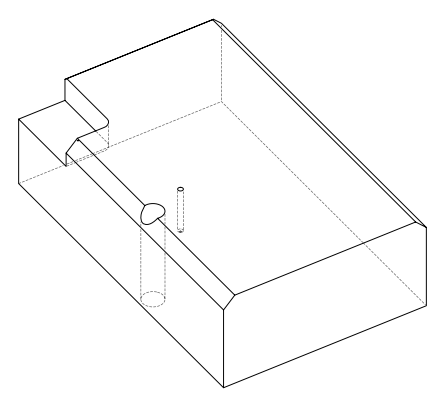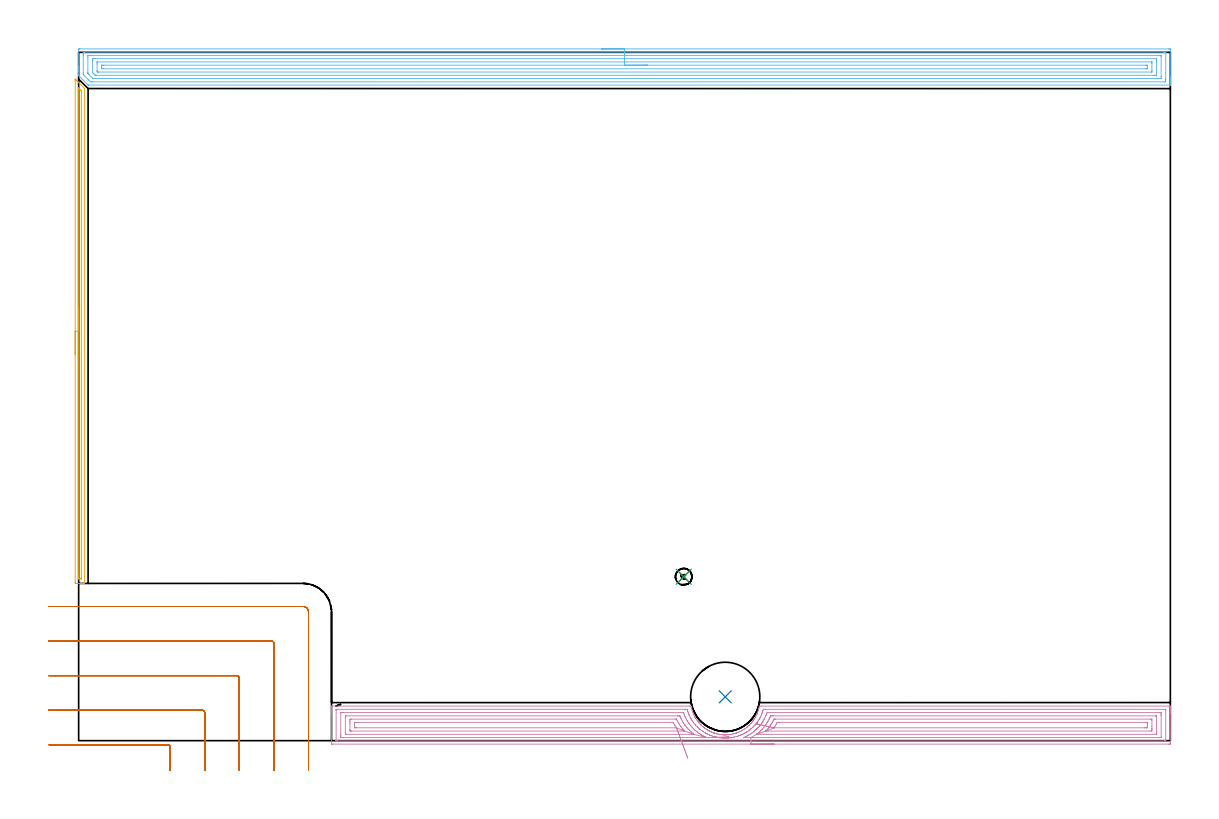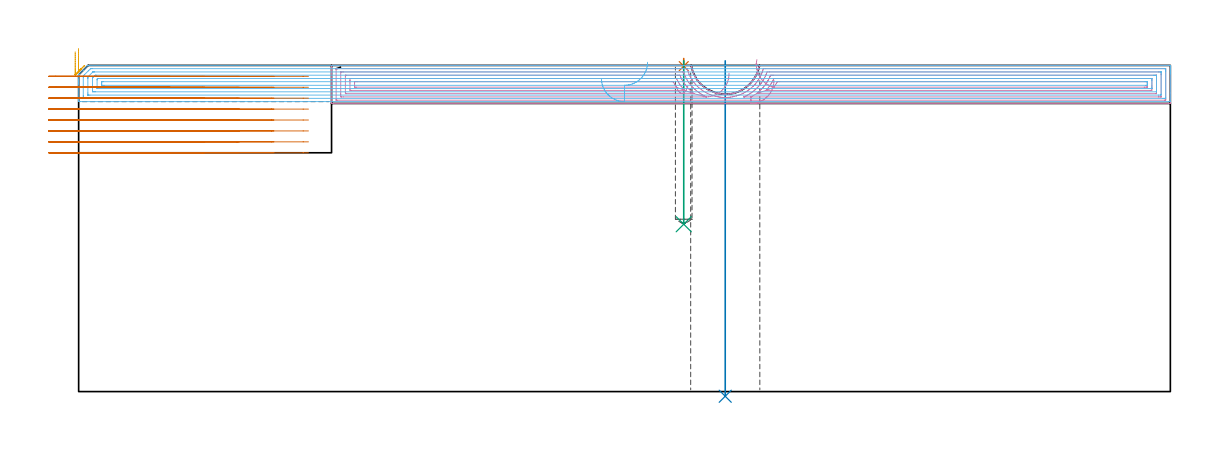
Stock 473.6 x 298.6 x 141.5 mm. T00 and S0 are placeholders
(PLAN: 7 operations, 4 tool changes, 55.8 min)
(1 SPOT_DRILL | STEP1POCKET | NXT0321_9005460120000 | 0.03 min | 2 mm3)
(2 INDEXABLE_INSERT_DRILL_THROUGH_HOLE_FROM_SOLID | STEP1HOLE | NXT0302_031 | 0.58 min | 99931 mm3)
(3 DRILL_BLIND_HOLE_INTO_CENTER | STEP1POCKET | UGT0301_467 | 0.29 min | 2709 mm3)
(4 AREA_MILL | FG_CHAMFER_SURFACE | UGT0205_001 | 17.37 min | 49098 mm3)
(5 AREA_MILL_1 | FG_CHAMFER_SURFACE_1 | UGT0205_001 | 3.63 min | 1888 mm3)
(6 AREA_MILL_2 | FG_CHAMFER_SURFACE_2 | UGT0205_001 | 22.97 min | 58322 mm3)
(7 MILL_CORNER_NOTCH_RECTANGULAR | CORNER_NOTCH_RECTANGULAR | UGT0201_094 | Follow Part, ap 5, ae 75% | 10.97 min | 281306 mm3)
(TOOL NXT0321_9005460120000 | NC Spot Drill, 142deg, 12mm, Carbide, Uncoated | D12 PA142 FL30 Z2)
(TOOL NXT0302_031 | Index. Insert Drill 30mm [880-D3000L32-05] | D30 PA176 FL150 Z2)
(TOOL UGT0301_467 | Carbide Drill 7.2 mm | D7.2 PA118 FL69 Z2)
(TOOL UGT0205_001 | Chamfer Mill 20 x 3 x 45 deg. | D20 FL50 Z2)
(TOOL UGT0201_094 | End mill 20 mm | D20 FL38 Z4)
(OP 1 SPOT_DRILL)
G17 G21 G94 G90
T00 M6
G54
G17 G0 G90 X262.5 Y71.1 S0 M3
G43 Z151.5 H0
G94 G81 G98 Z141.19 F250. R144.5
G80
M5
M2
(OP 2 INDEXABLE_INSERT_DRILL_THROUGH_HOLE_FROM_SOLID)
G17 G21 G94 G90
T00 M6
G54
G17 G0 G90 X280.5 Y19. S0 M3
G43 Z151.5 H1
G94 G81 G98 Z-2.024 F250. R143.5
G80
M5
M2
(OP 3 DRILL_BLIND_HOLE_INTO_CENTER)
G17 G21 G94 G90
T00 M6
G54
G17 G0 G90 X262.5 Y71.1 S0 M3
G43 Z151.5 H0
G94 G81 G98 Z72.6 F250. R143.5
G80
M5
M2
(OP 4 AREA_MILL)
G17 G21 G94 G90
T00 M6
G54
G17 G0 G90 X301.65 Y-1.5 S1061 M3
G43 Z151.5 H0
Z135.
G94 G1 X301.612 Z134.128 F250.
X301.498 Z133.264
X301.309 Z132.412
X301.047 Z131.58
X300.713 Z130.774
X300.31 Z130.
X299.842 Z129.264
X299.31 Z128.572
X298.721 Z127.929
X298.078 Z127.34
X297.386 Z126.809
X296.65 Z126.34
X295.876 Z125.937
X295.07 Z125.603
X294.238 Z125.341
X293.386 Z125.152
X292.522 Z125.038
X291.65 Z125.
X110.317
X109.795 Y-1.495 Z125.003
X109.71 Y-1.492 Z125.006
X109.7 Y-1.401 Z125.096
Y11.399 Z137.894
Y12.004 Z138.498
Y12.546 Z139.042
Y12.879 Z139.375
Y13.421 Z139.917
Y13.755 Z140.25
Y14.422 Z140.922
Y14.718 Z141.218
X109.703 Y14.861 Z141.354
X109.71 Y14.997 Z141.488
X109.87 Y15. Z141.5
X264.852
X265.71 Y14.993 Z141.493
X265.745 Y14.806 Z141.306
X265.759 Y14.734 Z141.233
X265.782 Y14.63 Z141.128
X265.801 Y14.549 Z141.047
X265.858 Y14.3 Z140.8
X265.917 Y14.039 Z140.538
X266.156 Y13.148 Z139.648
X266.455 Y12.258 Z138.757
X266.651 Y11.74 Z138.238
X266.731 Y11.566 Z138.061
X266.776 Y11.465 Z137.963
X266.82 Y11.368 Z137.866
X267.253 Y10.477 Z136.975
X267.372 Y10.252 Z136.748
X267.394 Y10.211 Z136.708
X267.544 Y9.946 Z136.445
X267.625 Y9.815 Z136.31
X267.7 Y9.691 Z136.19
X267.764 Y9.586 Z136.085
X268.055 Y9.138 Z135.637
X268.36 Y8.696 Z135.195
X268.425 Y8.606 Z135.105
X268.437 Y8.59 Z135.089
X268.509 Y8.501 Z134.997
X268.623 Y8.356 Z134.855
X268.723 Y8.23 Z134.729
X268.856 Y8.063 Z134.559
X269.06 Y7.805 Z134.304
X269.193 Y7.648 Z134.146
X269.213 Y7.626 Z134.123
X269.33 Y7.494 Z133.991
X269.609 Y7.198 Z133.698
X269.878 Y6.915 Z133.413
X269.914 Y6.879 Z133.378
X270.048 Y6.746 Z133.243
X270.223 Y6.581 Z133.077
X270.848 Y6.025 Z132.522
X271.029 Y5.874 Z132.373
X271.115 Y5.803 Z132.301
X271.407 Y5.583 Z132.078
X271.559 Y5.466 Z131.962
X272.014 Y5.133 Z131.633
X272.455 Y4.847 Z131.346
X272.594 Y4.763 Z131.26
X272.686 Y4.707 Z131.203
X272.901 Y4.574 Z131.072
X273.487 Y4.243 Z130.741
X273.611 Y4.18 Z130.679
X273.794 Y4.087 Z130.586
X274.239 Y3.878 Z130.374
X274.344 Y3.831 Z130.329
X274.687 Y3.681 Z130.181
X275.522 Y3.354 Z129.85
X275.571 Y3.337 Z129.833
X275.579 Y3.335 Z129.83
X275.738 Y3.285 Z129.783
X275.859 Y3.248 Z129.745
X276.018 Y3.2 Z129.695
X276.29 Y3.116 Z129.612
X276.472 Y3.06 Z129.556
X276.857 Y2.956 Z129.454
X276.918 Y2.94 Z129.438
X277.365 Y2.842 Z129.337
X277.98 Y2.73 Z129.227
X278.251 Y2.683 Z129.177
X278.258 Y2.681 Z129.176
X279.151 Y2.57 Z129.064
X279.597 Y2.532 Z129.03
X279.918 Y2.52 Z129.018
X280.038 Y2.517 Z129.011
X280.044 Y2.516
X280.269 Y2.517 Z129.009
X280.435 Z129.003
X280.474 Y2.518
X280.586 Y2.519 Z129.004
X280.936 Y2.518 Z129.012
X281.158 Y2.53 Z129.027
X281.824 Y2.569 Z129.062
X281.829
X282.276 Y2.611 Z129.109
X282.722 Y2.676 Z129.172
X282.882 Y2.704 Z129.202
X283.615 Y2.84 Z129.335
X284.102 Y2.956 Z129.453
X284.387 Y3.025 Z129.521
X284.508 Y3.055 Z129.549
X284.737 Y3.121 Z129.616
X284.955 Y3.184 Z129.679
X285.157 Y3.248 Z129.747
X285.206 Y3.263 Z129.763
X285.397 Y3.326 Z129.824
X285.478 Y3.352 Z129.851
X285.887 Y3.507 Z130.005
X286.097 Y3.591 Z130.09
X286.293 Y3.67 Z130.169
X286.741 Y3.869 Z130.365
X286.925 Y3.954 Z130.453
X287.184 Y4.077 Z130.574
X287.513 Y4.243 Z130.741
X287.63 Y4.31 Z130.807
X288.077 Y4.56 Z131.06
X288.528 Y4.836 Z131.335
X288.986 Y5.133 Z131.633
X289.863 Y5.788 Z132.286
X289.968 Y5.874 Z132.371
X290.152 Y6.024 Z132.523
X290.757 Y6.562 Z133.061
X290.845 Y6.647 Z133.147
X290.948 Y6.75 Z133.246
X291.054 Y6.853 Z133.35
X291.118 Y6.915 Z133.413
X291.65 Y7.473 Z133.971
X291.781 Y7.626 Z134.122
X291.936 Y7.805 Z134.304
X291.948 Y7.819 Z134.319
X291.997 Y7.881 Z134.38
X292.142 Y8.063 Z134.559
X292.245 Y8.191 Z134.69
X292.423 Y8.413 Z134.912
X292.493 Y8.501 Z134.998
X292.543 Y8.563 Z135.062
X292.64 Y8.696 Z135.195
X292.808 Y8.939 Z135.438
X292.945 Y9.139 Z135.636
X293.236 Y9.586 Z136.085
X293.327 Y9.734 Z136.232
X293.375 Y9.815 Z136.311
X293.436 Y9.912 Z136.411
X293.741 Y10.477 Z136.975
X294.182 Y11.367 Z137.867
X294.242 Y11.502 Z138.
X294.271 Y11.566 Z138.062
X294.328 Y11.69 Z138.189
X294.447 Y12.004 Z138.5
X294.544 Y12.259 Z138.756
X294.844 Y13.148 Z139.648
X295.007 Y13.755 Z140.252
X295.085 Y14.04 Z140.538
X295.221 Y14.623 Z141.123
X295.289 Y14.994 Z141.492
X296.116 Y15. Z141.5
X473.43
X473.59 Y14.997 Z141.488
X473.597 Y14.861 Z141.354
X473.6 Y14.718 Z141.218
Y14.422 Z140.922
Y13.755 Z140.25
Y12.546 Z139.042
Y12.004 Z138.498
Y3.081 Z129.578
Y-0.859 Z125.638
X473.596 Y-1.13 Z125.367
X473.59 Y-1.493 Z125.005
X473.357 Y-1.497 Z125.002
X472.983 Y-1.5 Z125.
X291.65
Y-0.086 Z126.414
X112.103 Y-0.085 Z126.415
X111.929 Y-0.084 Z126.416
X111.753 Y-0.08 Z126.42
X111.715 Y-0.079 Z126.421
X111.709 Y-0.057 Z126.443
X111.706 Y-0.026 Z126.474
X111.701 Y0.14 Z126.64
X111.7 Y13.274 Z139.774
X111.702 Y13.406 Z139.906
X111.706 Y13.512 Z140.012
X111.71 Y13.576 Z140.076
X111.744 Y13.579 Z140.079
X112.103 Y13.584 Z140.084
X112.277 Y13.585 Z140.085
X263.065
X263.239
X263.959 Y13.579 Z140.079
X263.997 Y13.569 Z140.069
X264.201 Y12.879 Z139.379
X264.308 Y12.536 Z139.036
X264.495 Y12.004 Z138.504
X264.81 Y11.169 Z137.669
X264.828 Y11.128 Z137.628
X264.852 Y11.076 Z137.576
X265.257 Y10.252 Z136.752
X265.672 Y9.449 Z135.949
X265.714 Y9.377 Z135.877
X265.745 Y9.325 Z135.825
X266.07 Y8.82 Z135.32
X266.28 Y8.501 Z135.001
X266.639 Y7.984 Z134.484
X266.919 Y7.626 Z134.126
X267.532 Y6.861 Z133.361
X267.584 Y6.801 Z133.301
X267.631 Y6.75 Z133.25
X268.425 Y5.921 Z132.421
X268.474 Y5.874 Z132.374
X268.914 Y5.478 Z131.978
X269.318 Y5.119 Z131.619
X269.466 Y4.999 Z131.499
X270.212 Y4.425 Z130.925
X270.627 Y4.123 Z130.623
X271.105 Y3.813 Z130.313
X271.936 Y3.309 Z129.809
X272.005 Y3.269 Z129.769
X272.045 Y3.248 Z129.748
X272.599 Y2.961 Z129.461
X272.891 Y2.82 Z129.32
X273.705 Y2.45 Z128.95
X273.901 Y2.372 Z128.872
X274.678 Y2.077 Z128.577
X275.127 Y1.932 Z128.432
X275.571 Y1.797 Z128.297
X275.705 Y1.759 Z128.259
X276.429 Y1.566 Z128.066
X276.464 Y1.558 Z128.058
X276.492 Y1.551 Z128.051
X276.744 Y1.496 Z127.996
X277.358 Y1.383 Z127.883
X277.499 Y1.358 Z127.858
X277.914 Y1.293 Z127.793
X278.251 Y1.248 Z127.748
X278.54 Y1.213 Z127.713
X279.144 Y1.151 Z127.651
X279.523 Y1.125 Z127.625
X280.038 Y1.107 Z127.607
X280.439 Y1.103 Z127.603
X280.931 Y1.108 Z127.608
X281.31 Y1.125 Z127.625
X281.824 Y1.154 Z127.654
X282.15 Y1.177 Z127.677
X282.717 Y1.237 Z127.737
X282.948 Y1.27 Z127.77
X283.611 Y1.378 Z127.878
X283.713 Y1.396 Z127.896
X284.244 Y1.496 Z127.996
X284.539 Y1.566 Z128.066
X285.267 Y1.751 Z128.251
X285.397 Y1.787 Z128.287
X285.853 Y1.925 Z128.425
X286.29 Y2.067 Z128.567
X286.518 Y2.149 Z128.649
X287.111 Y2.372 Z128.872
X287.171 Y2.396 Z128.896
X287.184 Y2.401 Z128.901
X287.778 Y2.665 Z129.165
X288.077 Y2.804 Z129.304
X288.38 Y2.951 Z129.451
X288.957 Y3.248 Z129.748
X288.967 Y3.253 Z129.753
X289.522 Y3.583 Z130.083
X289.863 Y3.789 Z130.289
X290.069 Y3.921 Z130.421
X290.373 Y4.123 Z130.623
X290.595 Y4.281 Z130.781
X290.757 Y4.4 Z130.9
X291.101 Y4.661 Z131.161
X291.54 Y4.999 Z131.499
X291.601 Y5.047 Z131.547
X291.65 Y5.088 Z131.588
X292.53 Y5.881 Z132.381
X292.543 Y5.894 Z132.394
X292.968 Y6.334 Z132.834
X293.367 Y6.75 Z133.25
X293.4 Y6.786 Z133.286
X293.437 Y6.828 Z133.328
X293.799 Y7.27 Z133.77
X294.089 Y7.626 Z134.126
X294.195 Y7.758 Z134.258
X294.33 Y7.933 Z134.433
X294.566 Y8.27 Z134.77
X294.724 Y8.501 Z135.001
X294.919 Y8.799 Z135.299
X295.223 Y9.272 Z135.772
X295.263 Y9.338 Z135.838
X295.284 Y9.377 Z135.877
X295.569 Y9.913 Z136.413
X295.745 Y10.252 Z136.752
X295.868 Y10.496 Z136.996
X296.116 Y11.003 Z137.503
X296.155 Y11.09 Z137.59
X296.171 Y11.128 Z137.628
X296.403 Y11.722 Z138.222
X296.506 Y12.004 Z138.504
X296.634 Y12.372 Z138.872
X296.8 Y12.879 Z139.379
X296.849 Y13.037 Z139.537
X297.01 Y13.579 Z140.079
X297.187 Y13.581 Z140.081
X297.903 Y13.585 Z140.085
X298.076 Y13.586 Z140.086
X471.197 Y13.585 Z140.085
X471.371 Y13.584 Z140.084
X471.547 Y13.58 Z140.08
X471.584 Y13.579 Z140.079
X471.59 Y13.557 Z140.057
X471.594 Y13.526 Z140.026
X471.599 Y13.36 Z139.86
X471.6 Y0.226 Z126.726
X471.598 Y0.094 Z126.594
X471.594 Y-0.012 Z126.488
X471.59 Y-0.076 Z126.424
X471.556 Y-0.079 Z126.421
X471.197 Y-0.084 Z126.416
X471.023 Y-0.085 Z126.415
X291.65 Y-0.086 Z126.414
Y1.329 Z127.829
X288.799
X288.685
X288.593 Y1.33 Z127.83
X288.566 Y1.331 Z127.831
X288.591 Y1.344 Z127.844
X288.97 Y1.52 Z128.02
X289.55 Y1.804 Z128.304
X289.863 Y1.966 Z128.466
X290.13 Y2.111 Z128.611
X290.598 Y2.372 Z128.872
X290.757 Y2.466 Z128.966
X291.245 Y2.769 Z129.269
X291.65 Y3.028 Z129.528
X291.782 Y3.118 Z129.618
X291.965 Y3.248 Z129.748
X292.294 Y3.492 Z129.992
X292.543 Y3.679 Z130.179
X292.796 Y3.876 Z130.376
X293.107 Y4.123 Z130.623
X293.285 Y4.272 Z130.772
X293.437 Y4.404 Z130.904
X293.752 Y4.69 Z131.19
X294.087 Y4.999 Z131.499
X294.21 Y5.116 Z131.616
X294.33 Y5.235 Z131.735
X294.646 Y5.565 Z132.065
X294.936 Y5.874 Z132.374
X295.223 Y6.192 Z132.692
X295.479 Y6.499 Z132.999
X295.685 Y6.75 Z133.25
X295.874 Y6.987 Z133.487
X296.116 Y7.297 Z133.797
X296.254 Y7.49 Z133.99
X296.348 Y7.626 Z134.126
X296.609 Y8.018 Z134.518
X296.926 Y8.501 Z135.001
X296.959 Y8.551 Z135.051
X297.01 Y8.634 Z135.134
X297.279 Y9.113 Z135.613
X297.421 Y9.377 Z135.877
X297.583 Y9.69 Z136.19
X297.903 Y10.328 Z136.828
X298.147 Y10.889 Z137.389
X298.245 Y11.128 Z137.628
X298.396 Y11.521 Z138.021
X298.633 Y12.163 Z138.663
X299.689 Y12.171 Z138.671
X468.517
X469.24 Y12.17 Z138.67
X469.41 Y12.168 Z138.668
X469.572 Y12.165 Z138.665
X469.59 Y12.004 Z138.504
X469.596 Y11.821 Z138.321
X469.6 Y11.128 Z137.628
Y10.942 Z137.442
X469.599 Y1.496 Z127.996
X469.597 Y1.403 Z127.903
X469.594 Y1.357 Z127.857
X469.591 Y1.339 Z127.839
X469.575 Y1.334 Z127.834
X469.41 Y1.332 Z127.832
X468.688 Y1.329 Z127.829
X468.517
X291.65
X294.073 Y2.749 Z129.249
X294.085 Y2.762 Z129.262
X294.125 Y2.799 Z129.299
X294.17 Y2.837 Z129.337
X294.24 Y2.892 Z129.392
X294.33 Y2.963 Z129.463
X294.489 Y3.091 Z129.591
X294.679 Y3.248 Z129.748
X294.968 Y3.497 Z129.997
X295.223 Y3.721 Z130.221
X295.435 Y3.916 Z130.416
X295.657 Y4.123 Z130.623
X295.887 Y4.348 Z130.848
X296.116 Y4.575 Z131.075
X296.326 Y4.793 Z131.293
X296.519 Y4.999 Z131.499
X296.75 Y5.253 Z131.753
X297.01 Y5.547 Z132.047
X297.16 Y5.727 Z132.227
X297.281 Y5.874 Z132.374
X297.554 Y6.216 Z132.716
X297.903 Y6.657 Z133.157
X297.942 Y6.712 Z133.212
X297.969 Y6.75 Z133.25
X298.299 Y7.237 Z133.737
X298.559 Y7.626 Z134.126
X298.651 Y7.767 Z134.267
X298.796 Y7.996 Z134.496
X298.984 Y8.317 Z134.817
X299.087 Y8.501 Z135.001
X299.295 Y8.888 Z135.388
X299.551 Y9.377 Z135.877
X299.597 Y9.468 Z135.968
X299.689 Y9.655 Z136.155
X299.881 Y10.065 Z136.565
X299.967 Y10.252 Z136.752
X300.157 Y10.67 Z137.17
X300.203 Y10.75 Z137.25
X300.325 Y10.753 Z137.253
X300.583 Y10.755 Z137.255
X300.961 Y10.757 Z137.257
X301.476
X467.109
X467.46 Y10.756 Z137.256
X467.519 Y10.754 Z137.254
X467.58 Y10.75 Z137.25
X467.59 Y10.746 Z137.246
X467.594 Y10.724 Z137.224
X467.597 Y10.675 Z137.175
X467.6 Y10.276 Z136.776
Y3.248 Z129.748
X467.595 Y2.821 Z129.321
X467.592 Y2.769 Z129.269
X467.588 Y2.75 Z129.25
X467.554 Y2.748 Z129.248
X467.417 Y2.745 Z129.245
X467.245 Y2.743 Z129.243
X294.33
X294.236 Y2.744 Z129.244
X294.089 Y2.748 Z129.248
X294.073 Y2.749 Z129.249
X298.153 Y4.164 Z130.664
X298.152 Y4.166 Z130.666
X298.179 Y4.199 Z130.699
X298.43 Y4.482 Z130.982
X298.573 Y4.646 Z131.146
X298.796 Y4.902 Z131.402
X298.841 Y4.955 Z131.455
X298.876 Y4.999 Z131.499
X299.234 Y5.445 Z131.945
X299.576 Y5.874 Z132.374
X299.625 Y5.937 Z132.437
X299.689 Y6.022 Z132.522
X299.989 Y6.457 Z132.957
X300.187 Y6.75 Z133.25
X300.343 Y6.985 Z133.485
X300.583 Y7.355 Z133.855
X300.685 Y7.525 Z134.025
X300.744 Y7.626 Z134.126
X301.003 Y8.089 Z134.589
X301.228 Y8.501 Z135.001
X301.313 Y8.661 Z135.161
X301.476 Y8.983 Z135.483
X301.608 Y9.247 Z135.747
X301.646 Y9.316 Z135.816
X301.656 Y9.332 Z135.832
X301.674 Y9.336 Z135.836
X301.725 Y9.339 Z135.839
X301.94 Y9.342 Z135.842
X302.369 Y9.343 Z135.843
X464.978
X465.38 Y9.339 Z135.839
X465.572 Y9.336 Z135.836
X465.59 Y9.23 Z135.73
X465.598 Y8.735 Z135.235
X465.6 Y6.107 Z132.607
Y5.231 Z131.731
X465.598 Y4.999 Z131.499
X465.591 Y4.365 Z130.865
X465.578 Y4.164 Z130.664
X464.909 Y4.157 Z130.657
X298.392
X298.208 Y4.159 Z130.659
X298.162 Y4.161 Z130.661
X298.153 Y4.164 Z130.664
X301.622 Y5.578 Z132.078
X301.626 Y5.588 Z132.088
X301.652 Y5.633 Z132.133
X302.033 Y6.204 Z132.704
X302.391 Y6.75 Z133.25
X302.708 Y7.293 Z133.793
X303.029 Y7.854 Z134.354
X303.058 Y7.899 Z134.399
X303.076 Y7.922 Z134.422
X303.109 Y7.923 Z134.423
X303.262 Y7.926 Z134.426
X303.847 Y7.928 Z134.428
X304.156 Y7.929 Z134.429
X462.848
X463.157 Y7.927 Z134.427
X463.466 Y7.924 Z134.424
X463.553 Y7.922 Z134.422
X463.59 Y7.917 Z134.417
X463.593 Y7.886 Z134.386
X463.597 Y7.77 Z134.27
X463.599 Y7.626 Z134.126
X463.6 Y7.192 Z133.692
Y6.316 Z132.816
X463.599 Y5.874 Z132.374
X463.596 Y5.657 Z132.157
X463.593 Y5.604 Z132.104
X463.591 Y5.582 Z132.082
X463.568 Y5.578 Z132.078
X463.463 Y5.575 Z132.075
X463.157 Y5.572 Z132.072
X462.573 Y5.571 Z132.071
X462.264
X301.711 Y5.572 Z132.072
X301.661 Y5.573 Z132.073
X301.633 Y5.576 Z132.076
X301.622 Y5.578 Z132.078
X300.802 Y5.767 Z132.306
X300.004 Y5.95 Z132.606
X299.234 Y6.127 Z132.977
X298.498 Y6.297 Z133.415
X297.803 Y6.456 Z133.917
X297.153 Y6.606 Z134.479
X296.553 Y6.744 Z135.097
X296.008 Y6.869 Z135.767
X295.522 Y6.981 Z136.482
X295.099 Y7.078 Z137.239
X294.741 Y7.16 Z138.03
X294.452 Y7.227 Z138.851
X294.234 Y7.277 Z139.694
X294.088 Y7.311 Z140.554
X294.016 Y7.327 Z141.423
X294.018 Z142.295
X294.094 Y7.309 Z143.164
X294.244 Y7.275 Z144.023
G0 X282.13 Y1.612 Z138.116
G1 X282.116 Z137.244
X282.027 Y1.609 Z136.376
X281.863 Y1.605 Z135.52
X281.625 Y1.598 Z134.68
X281.314 Y1.589 Z133.865
X280.934 Y1.578 Z133.08
X280.486 Y1.565 Z132.331
X279.975 Y1.551 Z131.624
X279.405 Y1.534 Z130.965
X278.779 Y1.517 Z130.357
X278.103 Y1.497 Z129.806
X277.381 Y1.477 Z129.317
X276.619 Y1.455 Z128.892
X275.823 Y1.432 Z128.535
X275. Y1.409 Z128.249
X274.154 Y1.384 Z128.036
X273.293 Y1.36 Z127.898
X272.423 Y1.335 Z127.835
X272.34 Y1.333 Z127.833
X272.168 Y1.33 Z127.83
X271.998 Y1.329 Z127.829
X271.276 Y1.328 Z127.828
X114.783 Y1.329 Z127.829
X114.06 Y1.33 Z127.83
X113.89 Y1.332 Z127.832
X113.728 Y1.335 Z127.835
X113.71 Y1.496 Z127.996
X113.704 Y1.679 Z128.179
X113.7 Y2.372 Z128.872
Y2.558 Z129.058
X113.701 Y12.004 Z138.504
X113.703 Y12.097 Z138.597
X113.706 Y12.143 Z138.643
X113.709 Y12.161 Z138.661
X113.725 Y12.165 Z138.665
X113.89 Y12.168 Z138.668
X114.612 Y12.171 Z138.671
X114.783
X262.001
X262.172 Y12.17 Z138.67
X262.343 Y12.166 Z138.666
X262.361 Y12.165 Z138.665
X262.368 Y12.156 Z138.656
X262.383 Y12.129 Z138.629
X262.403 Y12.079 Z138.579
X262.43 Y12.004 Z138.504
X262.564 Y11.62 Z138.12
X262.762 Y11.128 Z137.628
X263.065 Y10.4 Z136.9
X263.135 Y10.252 Z136.752
X263.198 Y10.123 Z136.623
X263.585 Y9.377 Z135.877
X263.959 Y8.691 Z135.191
X264.075 Y8.501 Z135.001
X264.259 Y8.207 Z134.707
X264.657 Y7.626 Z134.126
X264.852 Y7.347 Z133.847
X265.324 Y6.75 Z133.25
X265.745 Y6.231 Z132.731
X266.063 Y5.874 Z132.374
X266.639 Y5.27 Z131.77
X266.912 Y4.999 Z131.499
X267.232 Y4.705 Z131.205
X267.532 Y4.435 Z130.935
X267.896 Y4.123 Z130.623
X268.425 Y3.711 Z130.211
X269.041 Y3.248 Z129.748
X269.318 Y3.054 Z129.554
X269.911 Y2.667 Z129.167
X270.212 Y2.488 Z128.988
X270.411 Y2.372 Z128.872
X271.105 Y1.986 Z128.486
X271.387 Y1.836 Z128.336
X271.918 Y1.575 Z128.075
X272.091 Y1.496 Z127.996
X272.423 Y1.335 Z127.835
X266.918 Y2.749 Z129.249
X266.86 Y2.747 Z129.247
X266.639 Y2.745 Z129.245
X266.26 Y2.743 Z129.243
X265.745
X116.191
X115.84 Y2.745 Z129.245
X115.781 Y2.746 Z129.246
X115.725 Y2.749 Z129.249
X115.71 Y2.826 Z129.326
X115.7 Y3.224 Z129.724
Y3.248 Z129.748
Y10.252 Z136.752
X115.705 Y10.679 Z137.179
X115.708 Y10.731 Z137.231
X115.712 Y10.75 Z137.25
X115.746 Y10.752 Z137.252
X115.883 Y10.755 Z137.255
X116.055 Y10.757 Z137.257
X259.871
X260.386 Y10.755 Z137.255
X260.769 Y10.753 Z137.253
X260.808 Y10.75 Z137.25
X260.824 Y10.725 Z137.225
X260.86 Y10.663 Z137.163
X261.043 Y10.252 Z136.752
X261.279 Y9.724 Z136.224
X261.452 Y9.377 Z135.877
X261.622 Y9.041 Z135.541
X261.92 Y8.501 Z135.001
X262.172 Y8.054 Z134.554
X262.446 Y7.626 Z134.126
X262.953 Y6.86 Z133.36
X263.03 Y6.75 Z133.25
X263.065 Y6.701 Z133.201
X263.726 Y5.874 Z132.374
X263.959 Y5.59 Z132.09
X264.486 Y4.999 Z131.499
X264.852 Y4.614 Z131.114
X265.342 Y4.123 Z130.623
X265.745 Y3.756 Z130.256
X266.325 Y3.248 Z129.748
X266.639 Y2.988 Z129.488
X266.818 Y2.838 Z129.338
X266.918 Y2.749 Z129.249
X262.847 Y4.163 Z130.663
X262.838 Y4.162 Z130.662
X262.789 Y4.16 Z130.66
X262.583 Y4.158 Z130.658
X118.322 Y4.157 Z130.657
X117.92 Y4.161 Z130.661
X117.728 Y4.164 Z130.664
X117.71 Y4.27 Z130.77
X117.702 Y4.765 Z131.265
X117.7 Y7.393 Z133.893
Y8.269 Z134.769
X117.702 Y8.501 Z135.001
X117.709 Y9.135 Z135.635
X117.722 Y9.336 Z135.836
X118.391 Y9.343 Z135.843
X259.063 Y9.342 Z135.842
X259.278 Y9.341 Z135.841
X259.33 Y9.339 Z135.839
X259.337 Y9.337 Z135.837
X259.356 Y9.309 Z135.809
X259.397 Y9.236 Z135.736
X259.492 Y9.05 Z135.55
X259.781 Y8.501 Z135.001
X260.091 Y7.915 Z134.415
X260.258 Y7.626 Z134.126
X260.386 Y7.411 Z133.911
X260.821 Y6.75 Z133.25
X261.279 Y6.073 Z132.573
X261.431 Y5.874 Z132.374
X261.936 Y5.23 Z131.73
X262.124 Y4.999 Z131.499
X262.172 Y4.94 Z131.44
X262.761 Y4.267 Z130.767
X262.847 Y4.163 Z130.663
X259.377 Y5.578 Z132.078
X259.36 Y5.576 Z132.076
X259.306 Y5.573 Z132.073
X259.218 Y5.572 Z132.072
X120.452 Y5.571 Z132.071
X120.143 Y5.572 Z132.072
X119.834 Y5.576 Z132.076
X119.747 Y5.578 Z132.078
X119.71 Y5.583 Z132.083
X119.707 Y5.614 Z132.114
X119.703 Y5.73 Z132.23
X119.701 Y5.874 Z132.374
X119.7 Y6.308 Z132.808
Y7.184 Z133.684
X119.701 Y7.626 Z134.126
X119.704 Y7.843 Z134.343
X119.707 Y7.896 Z134.396
X119.709 Y7.918 Z134.418
X119.732 Y7.922 Z134.422
X119.837 Y7.925 Z134.425
X120.143 Y7.928 Z134.428
X120.727 Y7.929 Z134.429
X121.036
X257.397
X257.706 Y7.928 Z134.428
X257.809 Y7.926 Z134.426
X257.89 Y7.922 Z134.422
X257.935 Y7.917 Z134.417
X257.959 Y7.878 Z134.378
X258.106 Y7.626 Z134.126
X258.599 Y6.767 Z133.267
X258.61 Y6.75 Z133.25
X259.302 Y5.7 Z132.2
X259.375 Y5.585 Z132.085
X259.377 Y5.578 Z132.078
X259.606 Y4.957 Z131.51
X259.852 Y4.293 Z131.001
X260.112 Y3.589 Z130.556
X260.384 Y2.851 Z130.178
X260.667 Y2.085 Z129.87
X260.958 Y1.298 Z129.635
X261.255 Y0.493 Z129.473
X261.556 Y-0.321 Z129.387
X261.858 Y-1.139 Z129.377
X262.16 Y-1.955 Z129.442
X262.458 Y-2.763 Z129.584
X262.751 Y-3.556 Z129.8
X263.036 Y-4.328 Z130.089
X263.311 Y-5.074 Z130.448
X263.575 Y-5.787 Z130.875
X263.824 Y-6.463 Z131.367
X264.058 Y-7.096 Z131.92
X264.274 Y-7.681 Z132.53
G0 Z151.5
M5
M2
(OP 5 AREA_MILL_1)
G17 G21 G94 G90
T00 M6
G54
G17 G0 G90 X-1.5 Y167.6 S1061 M3
G43 Z151.5 H0
Z147.4
G94 G1 Y167.638 Z146.528 F250.
Y167.752 Z145.664
Y167.941 Z144.812
Y168.203 Z143.98
Y168.537 Z143.174
Y168.94 Z142.4
Y169.408 Z141.664
Y169.94 Z140.972
Y170.529 Z140.329
Y171.172 Z139.74
Y171.864 Z139.209
Y172.6 Z138.74
Y173.374 Z138.337
Y174.18 Z138.003
Y175.012 Z137.741
Y175.864 Z137.552
Y176.728 Z137.438
Y177.6 Z137.4
Y286.666
X-1.498 Y286.849 Z137.402
X-1.496 Y286.937 Z137.404
X-1.491 Y286.988 Z137.406
X-1.348 Y286.849 Z137.55
X-1.192 Y286.695 Z137.703
X-1.044 Y286.545 Z137.854
X-0.902 Y286.403 Z137.996
X-0.757 Y286.259 Z138.139
X-0.618 Y286.119 Z138.28
X-0.456 Y285.957 Z138.442
X-0.321 Y285.823 Z138.575
X-0.192 Y285.693 Z138.705
X2.457 Y283.044 Z141.356
X2.575 Y282.923 Z141.471
X2.595 Y282.895 Z141.49
X2.6 Y282.836 Z141.5
Y68.351
X2.598 Y68.21 Z141.488
X2.498 Y68.204 Z141.39
X2.392 Y68.2 Z141.291
X1.703 Z140.602
X1.139 Z140.039
X0.55 Z139.446
X0.255 Z139.152
X-1.072 Z137.823
X-1.192 Y68.203 Z137.702
X-1.492 Y68.21 Z137.403
X-1.496 Y68.485 Z137.401
X-1.499 Y68.797
X-1.5 Y177.6 Z137.4
X-0.086 Z138.814
Y282.595
X-0.085 Y282.836 Z138.815
X-0.082 Y283.009 Z138.818
X-0.079 Y283.095 Z138.821
X-0.077 Y283.115 Z138.823
X-0.053 Y283.093 Z138.847
X0.213 Y282.836 Z139.113
X0.55 Y282.499 Z139.45
X1.1 Y281.944 Z140.
X1.179 Y281.858 Z140.079
X1.181 Y281.781 Z140.081
X1.184 Y281.619 Z140.084
X1.185 Y281.294 Z140.085
X1.186 Y281.052 Z140.086
X1.185 Y70.822 Z140.085
X1.184 Y70.58 Z140.084
X1.18 Y70.256 Z140.08
X1.179 Y70.219 Z140.079
X1.173 Y70.21 Z140.073
X1.144 Y70.207 Z140.044
X1.045 Y70.202 Z139.945
X0.921 Y70.2 Z139.821
X0.55 Z139.45
X0.049 Y70.202 Z138.949
X-0.053 Y70.207 Z138.847
X-0.071 Y70.209 Z138.829
X-0.079 Y70.241 Z138.821
X-0.082 Y70.336 Z138.818
X-0.084 Y70.58 Z138.816
X-0.086 Y71.231 Z138.814
Y71.472
Y177.6
Y178.472 Z138.852
Y179.336 Z138.966
Y180.188 Z139.155
Y181.02 Z139.417
Y181.826 Z139.751
Y182.6 Z140.154
Y183.336 Z140.623
Y184.028 Z141.154
Y184.671 Z141.743
Y185.26 Z142.386
Y185.792 Z143.078
Y186.26 Z143.814
Y186.663 Z144.588
Y186.997 Z145.394
Y187.259 Z146.226
Y187.448 Z147.078
Y187.562 Z147.943
Y187.6 Z148.814
G0 Z151.5
M5
M2
(OP 6 AREA_MILL_2)
G17 G21 G94 G90
T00 M6
G54
G17 G0 G90 X226.8 Y300.1 S1061 M3
G43 Z151.5 H0
Z135.8
G94 G1 X226.838 Z134.928 F250.
X226.952 Z134.063
X227.141 Z133.212
X227.403 Z132.38
X227.737 Z131.574
X228.14 Z130.8
X228.608 Z130.064
X229.14 Z129.372
X229.729 Z128.729
X230.372 Z128.139
X231.064 Z127.608
X231.8 Z127.14
X232.574 Z126.737
X233.38 Z126.403
X234.212 Z126.141
X235.063 Z125.952
X235.928 Z125.838
X236.8 Z125.8
X472.987
X473.485 Y300.095 Z125.803
X473.59 Y300.092 Z125.806
X473.6 Y299.982 Z125.915
Y288.027 Z137.868
Y287.425 Z138.469
Y286.874 Z139.023
Y286.548 Z139.348
Y285.997 Z139.899
Y285.67 Z140.224
Y285.018 Z140.882
Y284.692 Z141.207
X473.597 Y284.544 Z141.349
X473.59 Y284.402 Z141.488
X473.434 Y284.4 Z141.5
X4.184
X4.106 Y284.404 Z141.49
X4.044 Y284.455 Z141.442
X1.977 Y286.523 Z139.377
X0.155 Y288.345 Z137.555
X0.134 Y288.366 Z137.533
X0.01 Y288.499 Z137.394
X0.001 Y288.626 Z137.267
X0. Y288.954 Z136.945
Y290.383 Z135.513
Y290.934 Z134.962
Y291.26 Z134.637
Y291.811 Z134.083
Y292.413 Z133.482
Y299.106 Z126.792
X0.005 Y299.707 Z126.19
X0.01 Y300.092 Z125.805
X0.216 Y300.096 Z125.802
X0.612 Y300.1 Z125.8
X236.8
Y298.686 Z127.214
X470.455
X471.202 Y298.685 Z127.215
X471.35 Y298.684 Z127.216
X471.553 Y298.679 Z127.221
X471.591 Y298.674 Z127.226
X471.595 Y298.647 Z127.253
X471.597 Y298.616 Z127.284
X471.6 Y298.439 Z127.461
Y287.034 Z138.866
X471.596 Y286.548 Z139.352
X471.591 Y286.165 Z139.735
X471.565 Y285.821 Z140.079
X471.202 Y285.816 Z140.084
X471.054 Y285.815 Z140.085
X5.824 Y285.814 Z140.086
X5.451 Y285.816 Z140.084
X5.264 Y285.819 Z140.081
X5.173 Y285.821 Z140.079
X5.129 Y285.832 Z140.068
X5.077 Y285.878 Z140.022
X4.403 Y286.548 Z139.352
X4.184 Y286.765 Z139.135
X2.398 Y288.553 Z137.347
X2.088 Y288.871 Z137.029
X2.013 Y288.949 Z136.951
X2.008 Y289.049 Z136.851
X2.004 Y289.18 Z136.72
X2.001 Y289.57 Z136.33
X2. Y297.466 Z128.434
X2.004 Y297.952 Z127.948
X2.009 Y298.335 Z127.565
X2.035 Y298.679 Z127.221
X2.398 Y298.684 Z127.216
X2.546 Y298.685 Z127.215
X236.8 Y298.686 Z127.214
Y297.272 Z128.628
X468.523 Y297.271 Z128.629
X469.219 Y297.268 Z128.632
X469.416 Y297.265 Z128.635
X469.59 Y297.25 Z128.65
X469.595 Y297.075 Z128.825
X469.599 Y296.895 Z129.005
X469.6 Y288.121 Z137.779
X469.596 Y287.425 Z138.475
X469.593 Y287.251 Z138.649
X469.584 Y287.235 Z138.665
X469.565 Y287.232 Z138.668
X469.516 Y287.23 Z138.67
X469.416 Y287.229 Z138.671
X468.723 Y287.228 Z138.672
X6.863 Y287.229 Z138.671
X6.663 Y287.23 Z138.67
X6.264 Y287.236 Z138.664
X6.171 Y287.24 Z138.66
X6.143 Y287.263 Z138.637
X6.085 Y287.317 Z138.583
X5.974 Y287.425 Z138.475
X4.184 Y289.215 Z136.685
X4.081 Y289.323 Z136.577
X4.033 Y289.378 Z136.522
X4.01 Y289.412 Z136.488
X4.007 Y289.514 Z136.386
X4.001 Y289.876 Z136.024
X4. Y290.057 Z135.843
Y296.379 Z129.521
X4.004 Y297.075 Z128.825
X4.007 Y297.25 Z128.65
X4.016 Y297.265 Z128.635
X4.035 Y297.268 Z128.632
X4.084 Y297.27 Z128.63
X4.184 Y297.271 Z128.629
X4.877 Y297.272 Z128.628
X236.8
Y295.857 Z130.043
X467.465
X467.537 Y295.856 Z130.044
X467.569 Y295.854 Z130.046
X467.584 Y295.851 Z130.049
X467.59 Y295.84 Z130.06
X467.593 Y295.743 Z130.157
X467.6 Y295.35 Z130.55
Y295.321 Z130.579
Y289.18 Z136.72
X467.593 Y288.756 Z137.144
X467.59 Y288.656 Z137.244
X467.465 Y288.65 Z137.25
X467.28 Y288.646 Z137.254
X466.737 Y288.643 Z137.257
X466.39
X7.756
X7.407 Y288.645 Z137.255
X7.274 Y288.649 Z137.251
X7.208 Y288.653 Z137.247
X7.069 Y288.786 Z137.114
X6.863 Y288.986 Z136.914
X6.669 Y289.18 Z136.72
X6.483 Y289.368 Z136.532
X6.131 Y289.726 Z136.174
X6.037 Y289.824 Z136.076
X6.01 Y289.87 Z136.03
X6.006 Y289.922 Z135.978
X6. Y290.027 Z135.873
Y295.321 Z130.579
X6.007 Y295.744 Z130.156
X6.01 Y295.844 Z130.056
X6.135 Y295.85 Z130.05
X6.32 Y295.854 Z130.046
X6.863 Y295.857 Z130.043
X7.21
X236.8
Y294.443 Z131.457
X465.397
X465.509 Y294.441 Z131.459
X465.564 Y294.439 Z131.461
X465.585 Y294.437 Z131.463
X465.59 Y294.423 Z131.477
X465.593 Y294.306 Z131.594
X465.599 Y293.806 Z132.094
X465.6 Y290.934 Z134.966
X465.597 Y290.3 Z135.6
X465.59 Y290.085 Z135.815
X465.584 Y290.063 Z135.837
X465.564 Y290.061 Z135.839
X465.509 Y290.059 Z135.841
X465.397 Y290.058 Z135.842
X8.649 Y290.057 Z135.843
X8.426 Y290.059 Z135.841
X8.315 Y290.061 Z135.839
X8.263 Y290.064 Z135.836
X8.221 Y290.09 Z135.81
X8.075 Y290.235 Z135.665
X8.01 Y290.321 Z135.579
X8.006 Y290.444 Z135.456
X8.001 Y290.694 Z135.206
X8. Y293.566 Z132.334
X8.003 Y294.201 Z131.699
X8.01 Y294.415 Z131.485
X8.016 Y294.437 Z131.463
X8.036 Y294.439 Z131.461
X8.091 Y294.441 Z131.459
X8.203 Y294.443 Z131.457
X236.8
Y293.029 Z132.871
X462.819 Y293.028 Z132.872
X463.165 Y293.026 Z132.874
X463.51 Y293.022 Z132.878
X463.59 Y293.015 Z132.885
X463.595 Y292.945 Z132.955
X463.598 Y292.831 Z133.069
X463.6 Y292.689 Z133.211
Y292.261 Z133.639
X463.599 Y291.811 Z134.089
X463.595 Y291.598 Z134.302
X463.59 Y291.492 Z134.408
X463.584 Y291.477 Z134.423
X463.56 Y291.475 Z134.425
X463.51 Y291.472 Z134.428
X463.165 Y291.471 Z134.429
X462.618
X10.781 Y291.472 Z134.428
X10.435 Y291.474 Z134.426
X10.089 Y291.478 Z134.422
X10.01 Y291.485 Z134.415
X10.005 Y291.555 Z134.345
X10.002 Y291.669 Z134.231
X10. Y291.811 Z134.089
Y292.239 Z133.661
X10.001 Y292.689 Z133.211
X10.005 Y292.902 Z132.998
X10.01 Y293.008 Z132.892
X10.016 Y293.023 Z132.877
X10.04 Y293.025 Z132.875
X10.09 Y293.028 Z132.872
X10.435 Y293.029 Z132.871
X10.982
X236.8
X237.672 Z132.909
X238.536 Z133.023
X239.388 Z133.212
X240.22 Z133.474
X241.026 Z133.808
X241.8 Z134.211
X242.536 Z134.68
X243.228 Z135.211
X243.871 Z135.8
X244.46 Z136.443
X244.991 Z137.135
X245.46 Z137.871
X245.863 Z138.645
X246.197 Z139.451
X246.459 Z140.283
X246.648 Z141.135
X246.762 Z141.999
X246.8 Z142.871
G0 Z151.5
M5
M2
(OP 7 MILL_CORNER_NOTCH_RECTANGULAR)
G17 G21 G94 G90
T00 M6
G54
G17 G0 G90 X39.7 Y-13. S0 M3
G43 Z151.5 H0
Z136.762
G94 G1 Y-10. F250.
Y-2.794 F500.
G3 X38.706 Y-1.8 R1.
G1 X-9.837
X-12.837 F250.
G0 Z151.5
X54.7 Y-13.
Z136.762
G1 Y-10.
Y12.206 F500.
G3 X53.706 Y13.2 R1.
G1 X-10.
X-13. F250.
G0 Z151.5
X69.7 Y-13.
Z136.762
G1 Y-10.
Y27.205 F500.
G3 X68.705 Y28.2 R1.
G1 X-10.
X-13. F250.
G0 Z151.5
X84.7 Y-13.
Z136.762
G1 Y-10.
Y42.205 F500.
G3 X83.705 Y43.2 R1.
G1 X-10.
X-13. F250.
G0 Z151.5
X99.7 Y-13.
Z136.762
G1 Y-10.
Y55.9 F500.
G3 X97.4 Y58.2 R2.3
G1 X-10.
X-13. F250.
G0 Z151.5
X39.7 Y-13.
Z132.025
G1 Y-10.
Y-2.794 F500.
G3 X38.706 Y-1.8 R1.
G1 X-9.837
X-12.837 F250.
G0 Z151.5
X54.7 Y-13.
Z132.025
G1 Y-10.
Y12.206 F500.
G3 X53.706 Y13.2 R1.
G1 X-10.
X-13. F250.
G0 Z151.5
X69.7 Y-13.
Z132.025
G1 Y-10.
Y27.205 F500.
G3 X68.705 Y28.2 R1.
G1 X-10.
X-13. F250.
G0 Z151.5
X84.7 Y-13.
Z132.025
G1 Y-10.
Y42.205 F500.
G3 X83.705 Y43.2 R1.
G1 X-10.
X-13. F250.
G0 Z151.5
X99.7 Y-13.
Z132.025
G1 Y-10.
Y55.9 F500.
G3 X97.4 Y58.2 R2.3
G1 X-10.
X-13. F250.
G0 Z151.5
X39.7 Y-13.
Z127.287
G1 Y-10.
Y-2.794 F500.
G3 X38.706 Y-1.8 R1.
G1 X-9.837
X-12.837 F250.
G0 Z151.5
X54.7 Y-13.
Z127.287
G1 Y-10.
Y12.206 F500.
G3 X53.706 Y13.2 R1.
G1 X-10.
X-13. F250.
G0 Z151.5
X69.7 Y-13.
Z127.287
G1 Y-10.
Y27.205 F500.
G3 X68.705 Y28.2 R1.
G1 X-10.
X-13. F250.
G0 Z151.5
X84.7 Y-13.
Z127.287
G1 Y-10.
Y42.205 F500.
G3 X83.705 Y43.2 R1.
G1 X-10.
X-13. F250.
G0 Z151.5
X99.7 Y-13.
Z127.287
G1 Y-10.
Y55.9 F500.
G3 X97.4 Y58.2 R2.3
G1 X-10.
X-13. F250.
G0 Z151.5
X39.7 Y-13.
Z122.55
G1 Y-10.
Y-2.794 F500.
G3 X38.706 Y-1.8 R1.
G1 X-9.837
X-12.837 F250.
G0 Z151.5
X54.7 Y-13.
Z122.55
G1 Y-10.
Y12.206 F500.
G3 X53.706 Y13.2 R1.
G1 X-10.
X-13. F250.
G0 Z151.5
X69.7 Y-13.
Z122.55
G1 Y-10.
Y27.205 F500.
G3 X68.705 Y28.2 R1.
G1 X-10.
X-13. F250.
G0 Z151.5
X84.7 Y-13.
Z122.55
G1 Y-10.
Y42.205 F500.
G3 X83.705 Y43.2 R1.
G1 X-10.
X-13. F250.
G0 Z151.5
X99.7 Y-13.
Z122.55
G1 Y-10.
Y55.9 F500.
G3 X97.4 Y58.2 R2.3
G1 X-10.
X-13. F250.
G0 Z151.5
X39.7 Y-13.
Z117.812
G1 Y-10.
Y-2.794 F500.
G3 X38.706 Y-1.8 R1.
G1 X-9.837
X-12.837 F250.
G0 Z151.5
X54.7 Y-13.
Z117.812
G1 Y-10.
Y12.206 F500.
G3 X53.706 Y13.2 R1.
G1 X-10.
X-13. F250.
G0 Z151.5
X69.7 Y-13.
Z117.812
G1 Y-10.
Y27.205 F500.
G3 X68.705 Y28.2 R1.
G1 X-10.
X-13. F250.
G0 Z151.5
X84.7 Y-13.
Z117.812
G1 Y-10.
Y42.205 F500.
G3 X83.705 Y43.2 R1.
G1 X-10.
X-13. F250.
G0 Z151.5
X99.7 Y-13.
Z117.812
G1 Y-10.
Y55.9 F500.
G3 X97.4 Y58.2 R2.3
G1 X-10.
X-13. F250.
G0 Z151.5
X39.7 Y-13.
Z113.075
G1 Y-10.
Y-2.794 F500.
G3 X38.706 Y-1.8 R1.
G1 X-9.837
X-12.837 F250.
G0 Z151.5
X54.7 Y-13.
Z113.075
G1 Y-10.
Y12.206 F500.
G3 X53.706 Y13.2 R1.
G1 X-10.
X-13. F250.
G0 Z151.5
X69.7 Y-13.
Z113.075
G1 Y-10.
Y27.205 F500.
G3 X68.705 Y28.2 R1.
G1 X-10.
X-13. F250.
G0 Z151.5
X84.7 Y-13.
Z113.075
G1 Y-10.
Y42.205 F500.
G3 X83.705 Y43.2 R1.
G1 X-10.
X-13. F250.
G0 Z151.5
X99.7 Y-13.
Z113.075
G1 Y-10.
Y55.9 F500.
G3 X97.4 Y58.2 R2.3
G1 X-10.
X-13. F250.
G0 Z151.5
X39.7 Y-13.
Z108.337
G1 Y-10.
Y-2.794 F500.
G3 X38.706 Y-1.8 R1.
G1 X-9.837
X-12.837 F250.
G0 Z151.5
X54.7 Y-13.
Z108.337
G1 Y-10.
Y12.206 F500.
G3 X53.706 Y13.2 R1.
G1 X-10.
X-13. F250.
G0 Z151.5
X69.7 Y-13.
Z108.337
G1 Y-10.
Y27.205 F500.
G3 X68.705 Y28.2 R1.
G1 X-10.
X-13. F250.
G0 Z151.5
X84.7 Y-13.
Z108.337
G1 Y-10.
Y42.205 F500.
G3 X83.705 Y43.2 R1.
G1 X-10.
X-13. F250.
G0 Z151.5
X99.7 Y-13.
Z108.337
G1 Y-10.
Y55.9 F500.
G3 X97.4 Y58.2 R2.3
G1 X-10.
X-13. F250.
G0 Z151.5
X39.7 Y-13.
Z103.6
G1 Y-10.
Y-2.794 F500.
G3 X38.706 Y-1.8 R1.
G1 X-9.837
X-12.837 F250.
G0 Z151.5
X54.7 Y-13.
Z103.6
G1 Y-10.
Y12.206 F500.
G3 X53.706 Y13.2 R1.
G1 X-10.
X-13. F250.
G0 Z151.5
X69.7 Y-13.
Z103.6
G1 Y-10.
Y27.205 F500.
G3 X68.705 Y28.2 R1.
G1 X-10.
X-13. F250.
G0 Z151.5
X84.7 Y-13.
Z103.6
G1 Y-10.
Y42.205 F500.
G3 X83.705 Y43.2 R1.
G1 X-10.
X-13. F250.
G0 Z151.5
X99.7 Y-13.
Z103.6
G1 Y-10.
Y55.9 F500.
G3 X97.4 Y58.2 R2.3
G1 X-10.
X-13. F250.
G0 Z151.5
M5
M2
